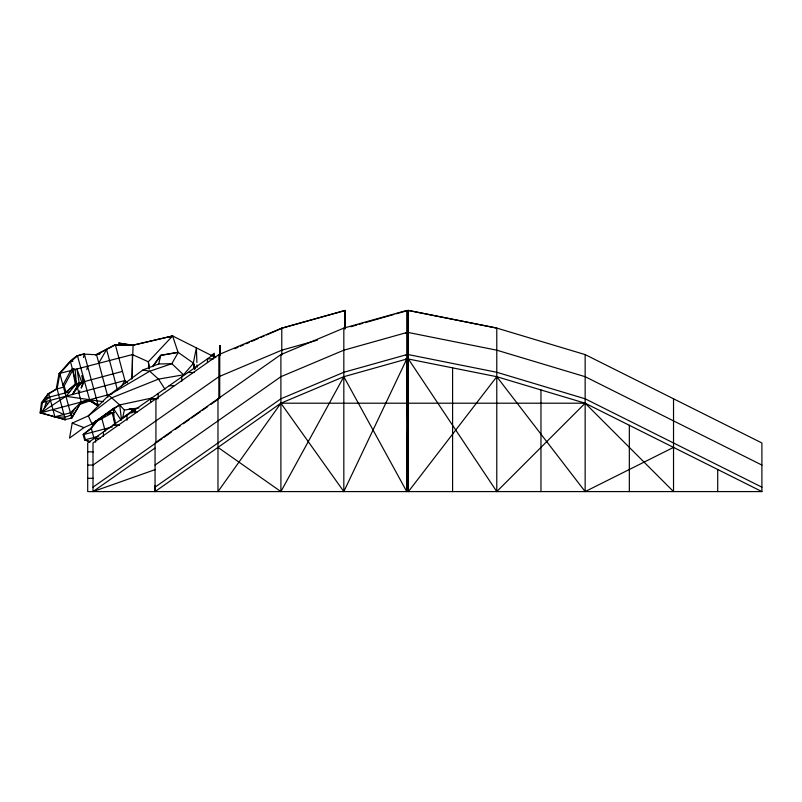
<?xml version="1.0" encoding="UTF-8"?>
<svg xmlns="http://www.w3.org/2000/svg" width="802" height="802" viewBox="0 0 802 802"><rect width="100%" height="100%" fill="white"/><g stroke="black" fill="none" stroke-linecap="round" stroke-linejoin="round"><path stroke-width="1.2" d="M406.754 491.586L406.754 310.444L343.827 328.088L280.9 354.604L155.057 442.975L155.057 491.586L280.9 403.205L343.827 376.699L406.754 491.586L408.388 360.268M219.979 355.226L219.698 345.512M155.057 491.586L155.177 485.451M131.759 379.145L133.112 345.211L172.62 335.948L215.818 357.622M88.421 399.927L98.255 405.622L84.32 354.033L77.483 355.867L70.486 361.732L59.869 373.542L57.102 388.9L65.363 419.707L40.1 412.88L41.473 402.724L47.879 393.942L56.491 388.92M62.967 385.11L70.676 370.644L72.37 368.76L75.137 369.451L76.38 383.737L65.092 393.01L75.248 384.038L72.731 370.093L63.528 387.186L57.102 388.9L48.732 393.862L42.326 402.644L40.952 412.799L40.1 412.88M100.12 353.792L95.719 354.825L114.516 344.97L133.112 345.211L118.576 343.045L132.28 345.351L172.62 335.948L178.014 352.278L193.543 363.206L183.538 374.795L158.485 379.125L111.719 397.832L88.33 415.867L72.21 423.115L69.523 438.113L83.919 427.616L91.979 423.987L112.691 412.659M83.428 357.512L84.32 354.033C72.681 354.805 66.506 366.233 59.027 373.622L56.25 388.98L57.102 388.9M194.365 369.02L193.332 363.085L196.38 347.868L196.901 362.464M86.827 369.692L87.568 366.123M122.516 418.544L124.35 410.043L119.698 404.94L108.801 395.276L88.33 415.867L91.979 423.987L106.917 413.932L113.403 408.439L119.698 404.94L152.57 397.862M158.626 363.978L160.811 355.406L178.224 352.399L171.828 363.687L149.733 371.226L108.801 395.276L142.997 369.922L158.626 363.978L171.828 363.687L183.538 374.795M44.2 408.599L46.406 401.551L47.448 404.388M217.984 398.794L217.984 491.586L280.9 403.205L343.827 491.586L406.754 359.025L343.827 376.699L280.9 491.586L217.984 447.396M78.827 392.87L79.839 390.815M64.511 419.787L71.779 417.992L81.273 401.992L70.486 361.732L69.634 361.812L72.09 361.151M72.401 394.584L79.218 382.975L76.932 368.97L81.794 382.283L72.401 394.584L79.218 382.975M98.806 363.105L106.586 349.492L105.744 349.572M72.13 416.188L70.937 418.073L71.779 417.992L81.273 401.992L80.421 402.073L89.593 399.757L98.255 405.622L89.273 399.847M121.152 386.865L124.911 380.519L127.398 382.875M75.208 408.048L70.957 414.905L67.879 416.278L64.661 417.12L54.055 416.98L70.406 412.85L81.273 401.992M73.333 414.293L74.536 412.408M152.671 366.514L160.6 355.286L178.014 352.278M152.891 366.634L160.811 355.406M90.135 442.032L84.591 439.927L83.147 434.564L90.506 428.559L96.521 420.749M408.408 491.586L496.779 376.699L585.149 403.205L761.9 491.586L761.9 442.975L585.149 354.604L496.779 328.088L408.408 310.414L408.408 491.586L406.754 359.025M50.496 400.459L40.952 412.799L65.363 419.707M112.09 393.732L40.952 412.799L65.975 396.308L76.38 383.737M405.611 359.025L408.408 359.025L496.779 491.586L585.149 403.205L673.53 491.586L673.53 398.794M77.152 386.614L81.794 382.283M170.756 337.421L172.62 335.948L169.272 337.502M43.298 401.351L41.473 402.724L124.911 380.519M42.326 402.644L49.614 397.16M170.625 337.442L172.62 335.948L148.34 361.762L149.172 369.06M121.513 419.857L119.698 404.94L91.979 423.987L113.403 408.439L121.032 420.118M121.844 418.223L134.084 409.622M211.257 355.406L214.284 353.281L214.284 357.522M345.191 328.83L345.191 310.444L281.783 328.088L218.856 354.604L93.002 442.975L93.002 491.586L155.498 469.491M93.002 465.07L218.856 376.699L281.783 350.183L317.392 340.178M93.002 487.165L154.916 443.686M162.024 438.704L155.929 442.975L155.929 398.794M164.049 437.28L171.157 432.288M175.217 429.441L180.29 425.872M183.327 423.737L189.422 419.456M191.447 418.032L200.59 411.616M202.615 410.193L207.688 406.634M210.736 404.489L216.821 400.218M93.022 491.586L154.916 448.107M155.057 465.07L280.9 376.699L343.827 350.183L406.754 332.539M155.057 487.165L280.9 398.794L343.827 372.278L406.754 354.624M91.979 423.987L98.105 419.707L91.358 428.489L83.147 434.564M103.217 416.138L107.298 413.281M83.478 354.113L96.561 354.745L115.368 344.9L125.523 382.795M408.408 359.025L496.779 376.699L585.149 491.586L673.53 447.396M79.919 403.727L87.819 400.018M234.715 348.71L238.124 347.236M240.389 346.253L243.798 344.78M246.074 343.807L249.472 342.334M251.748 341.351L258.555 338.404M260.83 337.421L264.239 335.948M266.505 334.965L282.404 328.088L345.191 310.444M110.255 412.509L106.917 413.932L114.225 412.539M80.11 404.238L90.696 400.619M350.845 326.735L356.81 325.031M359.196 324.349L362.775 323.336M365.161 322.655L393.802 314.494M396.188 313.813L408.118 310.414L496.779 328.088L496.779 491.586M405.732 333.191L408.118 332.509M405.732 355.286L408.118 354.604M405.732 359.707L408.118 359.025L405.672 359.366M95.719 354.825L99.268 353.872M70.486 361.732L72.942 361.07M59.027 373.622L132.38 354.584L148.34 361.762L149.433 368.389M75.248 384.038L122.465 371.386M69.734 391.767L44.681 398.333M112.36 426.885L83.999 434.483L85.443 439.847L89.874 441.531M98.275 436.408L84.591 439.927M124.35 410.043L138.896 407.897M76.641 355.938L77.483 355.867L89.593 399.757M47.879 393.942L48.732 393.862L54.907 416.9M90.506 428.559L91.358 428.489L93.804 437.611M188.059 372.479L194.124 372.479M169.192 385.732L173.904 385.732M156.961 398.624L150.606 398.624L150.606 402.504M150.315 398.995L157.102 398.995M280.9 403.205L585.149 403.205M132.5 410.734L134.606 410.734M131.718 412.058L137.132 412.058M113.112 425.13L119.157 425.13M112.851 425.321L119.157 425.321M94.245 438.383L100.07 438.383M94.004 438.554L100.07 438.554M87.709 451.817L93.323 451.817M87.709 465.07L93.323 465.07M87.709 478.323L93.323 478.323M761.9 491.586L87.709 491.586L87.709 442.975L213.502 354.604L213.502 358.855L207.457 358.855L207.457 362.564M114.516 344.97L127.538 345.251M103.247 401.692L65.975 396.308M88.39 399.787L97.403 405.702M142.997 369.922L149.733 371.226L158.485 379.125L165.092 389.341M408.408 332.509L496.779 350.183L585.149 376.699L761.9 465.07M408.408 354.604L496.779 372.278L585.149 398.794L761.9 487.165M72.37 368.76L75.137 369.451M129.343 408.599L132.16 409.261L129.844 408.569M72.21 423.115L83.919 427.616M52.942 409.581L63.97 414.534M89.373 399.827L98.255 405.622M133.002 408.629L135.037 410.012M133.393 408.539L135.398 409.932M220.319 345.953L220.109 355.096M193.332 363.085L195.487 368.77M64.15 386.023L66.045 392.228M106.586 349.492L117.403 389.862M96.561 354.745L107.929 397.15M112.13 412.84L115.017 423.606M101.764 418.173L105.232 431.095M59.869 373.542L71.779 417.992M193.543 363.206L194.575 369.141M113.403 408.439L114.586 424.529M196.981 364.89L197.071 367.326M131.718 409.01L131.749 412.769M220.109 350.183L220.119 354.695M115.037 419.887L115.037 424.699M717.71 469.491L717.71 491.586M629.339 425.301L629.339 491.586M585.149 354.604L585.149 491.586M540.969 389.952L540.969 491.586M452.589 367.857L452.589 491.586M408.118 310.414L408.118 361.481M344.7 310.414L344.7 328.83M343.827 328.088L343.827 491.586M281.783 328.088L281.783 355.096M280.9 354.604L280.9 491.586M220.4 354.394L220.169 345.953L220.239 354.394M219.928 345.512L219.848 355.156M219.768 345.512L219.698 398.353M218.856 354.604L218.856 398.794M181.763 376.9L181.763 381.321M158.184 393.471L158.184 398.624M134.886 409.842L134.886 412.058M132.38 354.584L132.38 378.153M132.38 408.9L132.38 412.659M131.548 408.95L131.548 412.749M127.017 415.356L127.017 420.248M103.438 431.927L103.438 436.238M95.578 438.554L95.578 442.173M83.037 381.952L81.172 388.108L84.38 381.592L81.764 375.526L83.037 381.952"/></g></svg>
